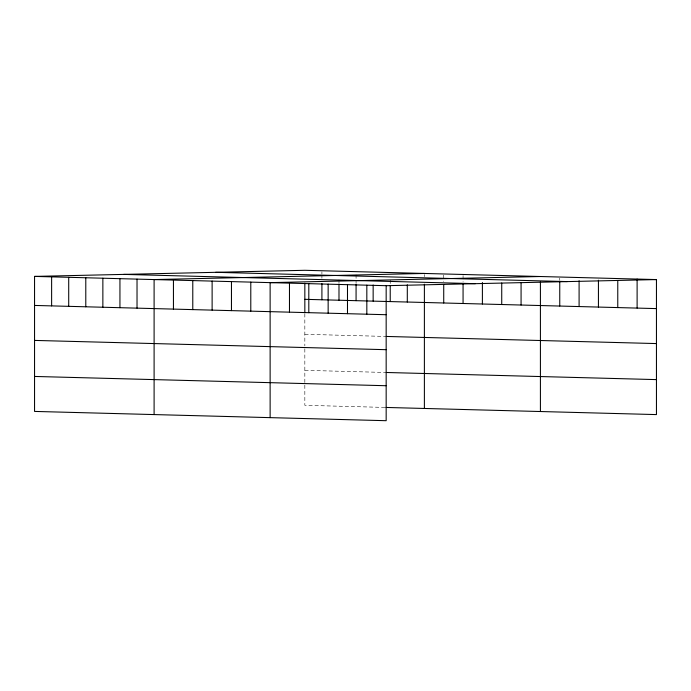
<?xml version="1.0" encoding="UTF-8"?>
<svg xmlns="http://www.w3.org/2000/svg" width="691" height="691" viewBox="0 0 691 691"><rect width="100%" height="100%" fill="white"/><g stroke="black" fill="none" stroke-linecap="round" stroke-linejoin="round"><path stroke-width="0.52" stroke-dasharray="3.46 2.59" d="M304.835 334.297L384.887 336.413M304.835 370.333L384.887 372.449M384.887 407.422L304.835 405.306L304.835 347.02M559.753 278.102L559.753 280.252M463.065 275.545L463.065 281.997M443.726 275.035L443.726 281.487M424.386 274.526L424.386 276.676M390.225 280.08L390.225 284.372M356.072 274.871L356.072 283.474M338.987 279.795L338.987 283.025M321.911 271.822L321.911 273.973M321.911 275.044L321.911 278.274M304.835 313.723L304.835 345.958"/><path stroke-width="1.04" d="M34.55 305.439L34.55 411.421L386.165 420.698L386.165 285.694L34.55 276.409L34.55 305.439L386.165 314.716M34.55 276.409L304.835 270.302L656.45 279.579L656.45 414.591L385.958 407.448M424.386 273.455L154.102 279.57L154.102 414.583M540.414 276.512L270.129 282.628L270.129 417.64M386.165 285.694L656.45 279.579M215.644 272.314L567.259 281.591M123.741 274.396L475.356 283.673M304.835 299.324L656.45 308.601M385.958 336.439L656.45 343.574M34.55 340.413L386.165 349.689M385.958 372.475L656.45 379.609M34.55 376.448L386.165 385.725M637.111 279.069L637.111 308.091M617.771 280.701L617.771 307.581M598.432 280.192L598.432 307.072M579.093 280.762L579.093 306.554M559.753 281.323L559.753 306.044M540.414 281.885L540.414 411.525M521.074 282.455L521.074 305.025M501.735 283.016L501.735 304.515M482.396 282.507L482.396 304.005M463.065 284.148L463.065 303.496M443.726 284.709L443.726 302.986M424.386 284.2L424.386 408.467M407.301 284.822L407.301 302.027M390.225 285.452L390.225 301.578M373.149 285.003L373.149 301.121M366.826 285.176L366.826 314.206M356.072 284.545L356.072 300.671M347.487 284.666L347.487 313.697M338.987 284.096L338.987 300.222M328.147 284.156L328.147 313.187M321.911 283.647L321.911 299.773M308.808 283.647L308.808 312.669M304.835 283.198L304.835 312.695M289.469 283.137L289.469 312.159M250.79 282.118L250.79 311.14M231.459 281.608L231.459 310.63M212.12 281.099L212.12 310.121M192.78 280.589L192.78 309.611M173.441 280.08L173.441 309.102M137.025 279.112L137.025 308.143M119.94 278.663L119.94 307.694M102.864 278.214L102.864 307.236M85.788 277.765L85.788 306.787M68.711 277.316L68.711 306.338M51.626 276.866L51.626 305.888"/></g></svg>
